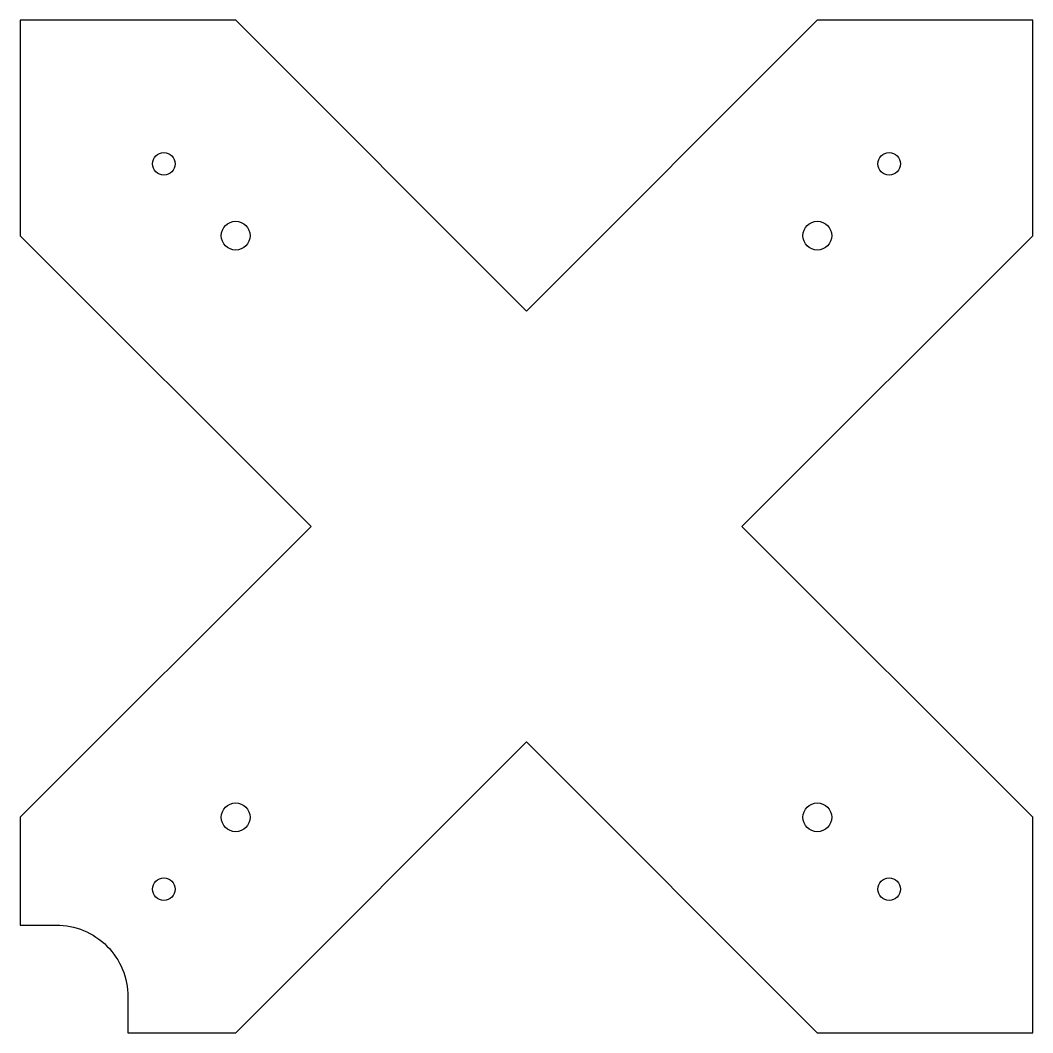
# Model space of a CAD drawing. Header units: millimetres. Extents: x -71 to 71, y -71 to 71.
import ezdxf

# ---------------------------------------------------------------- set-up
doc = ezdxf.new("R2010")
doc.units = ezdxf.units.MM

msp = doc.modelspace()

# ---------------------------------------------------------------- linework, layer by layer
msp.add_lwpolyline([(0, 30), (-40.5, 70.5), (-70.5, 70.5), (-70.5, 40.5), (-30, 0), (-70.5, -40.5), (-70.5, -55.5), (-65.5, -55.5, -0.414214), (-55.5, -65.5), (-55.5, -70.5), (-40.5, -70.5), (0, -30), (40.5, -70.5), (70.5, -70.5), (70.5, -40.5), (30, 0), (70.5, 40.5), (70.5, 70.5), (40.5, 70.5)], format="xyb", close=True)
for centre, radius in [((-50.5, 50.5), 1.58), ((50.5, 50.5), 1.58), ((-40.5, 40.5), 2), ((40.5, 40.5), 2), ((-40.5, -40.5), 2), ((40.5, -40.5), 2), ((-50.5, -50.5), 1.58), ((50.5, -50.5), 1.58)]:
    msp.add_circle(centre, radius)

doc.saveas('drawing.dxf')
